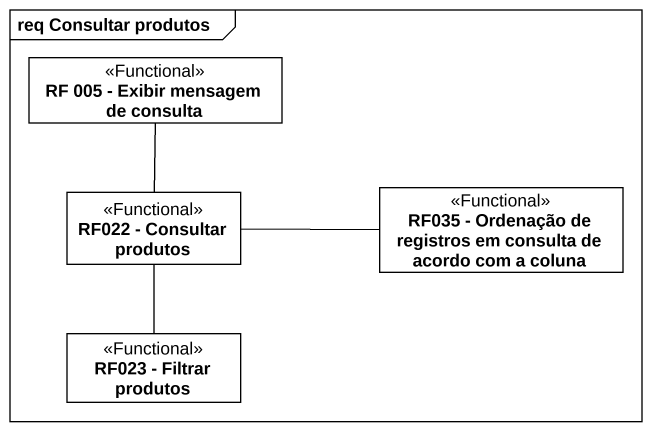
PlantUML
@startuml
mainframe req Consultar produtos
hide circle
hide empty members
class "RF 005 - Exibir mensagem de consulta" as RF_005_Exibir_mensagem_de <<Functional>>
class "RF022 - Consultar produtos" as RF022_Consultar_produtos <<Functional>>
class "RF035 - Ordenação de registros em consulta de acordo com a coluna" as RF035_Ordenação_de <<Functional>>
class "RF023 - Filtrar produtos" as RF023_Filtrar_produtos <<Functional>>
RF_005_Exibir_mensagem_de -- RF022_Consultar_produtos
RF022_Consultar_produtos -right- RF035_Ordenação_de
RF022_Consultar_produtos -- RF023_Filtrar_produtos
@enduml
